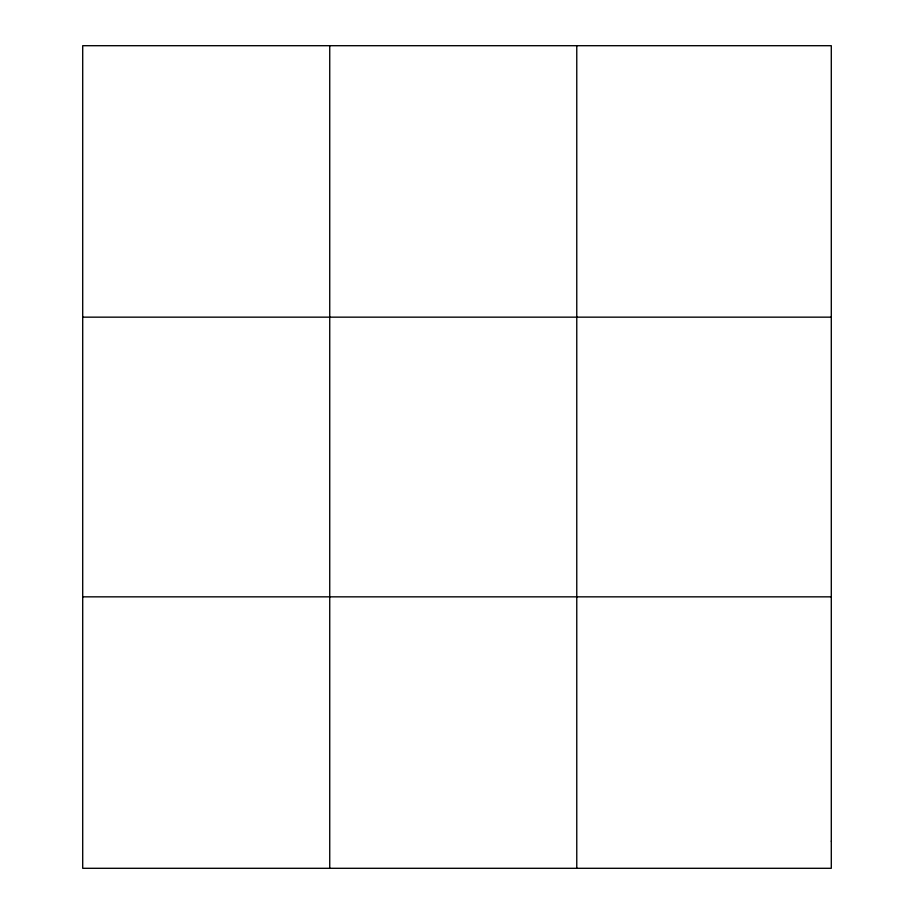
<?xml version="1.0" encoding="UTF-8"?>
<svg xmlns="http://www.w3.org/2000/svg" width="914" height="914" viewBox="0 0 914 914"><rect width="100%" height="100%" fill="white"/><g stroke="black" fill="none" stroke-linecap="round" stroke-linejoin="round"><path stroke-width="1.37" d="M329.737 868.3L329.737 45.7M576.768 868.3L576.768 45.7M82.706 317.158L831.294 317.158M82.706 596.842L831.294 596.842M831.294 841.154L831.294 868.3L82.706 868.3L82.706 45.7L831.294 45.7L831.294 841.154"/></g></svg>
